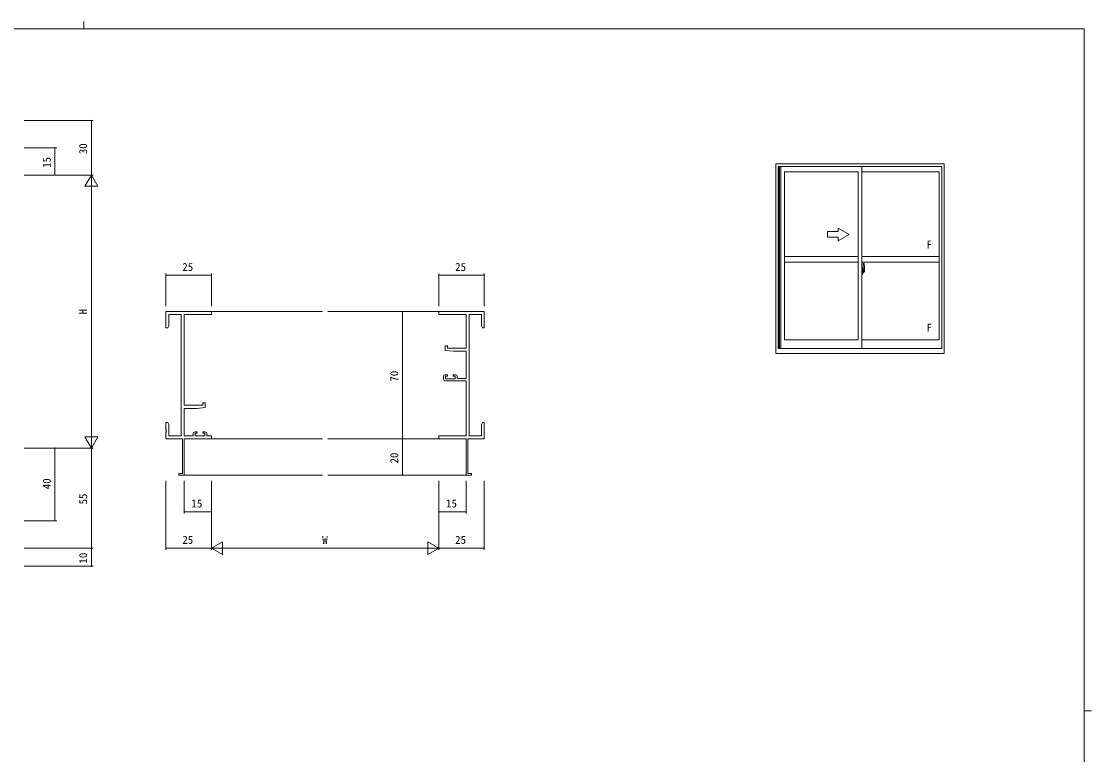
# Model space of a CAD drawing. Units: millimetres, scale not verified. Extents: x -567 to 567, y -403 to 403.
# Drawn here: x -47 to 541, y 0 to 403 of the extents above; entities that cross this region are included whole.
import ezdxf
from ezdxf.enums import TextEntityAlignment as Align

# ---------------------------------------------------------------- set-up
doc = ezdxf.new("R2010")
doc.units = ezdxf.units.MM
doc.header["$LTSCALE"] = 2
doc.linetypes.add('CHAIN2', pattern=[12, 9, -1, 1, -1])
for name, color, linetype, lineweight in [('0-1_USER1', 2, 'Continuous', 9), ('0-3_YKK_11', 7, 'Continuous', 9), ('0-4_YKK_12', 6, 'Continuous', 9), ('0-5_YKK_13', 4, 'Continuous', 9), ('0-6_YKK_D', 7, 'Continuous', 9)]:
    doc.layers.add(name, color=color, linetype=linetype, lineweight=lineweight)
doc.styles.add('ＭＳ ゴシック', font='')
doc.styles.get('ＭＳ ゴシック').set_extended_font_data('MS Gothic')

msp = doc.modelspace()

# ---------------------------------------------------------------- linework, layer by layer
at = {"layer": '0-1_USER1'}
for p, q in [((57.103, 243.52), (118.403, 243.52)), ((121.403, 243.52), (182.703, 243.52)), ((57.103, 173.52), (118.403, 173.52)), ((121.403, 173.52), (182.703, 173.52)), ((42.103, 153.52), (118.403, 153.52)), ((121.403, 153.52), (197.703, 153.52))]:
    msp.add_line(p, q, dxfattribs=at)
at = {"layer": '0-3_YKK_11'}
msp.add_line((184.903, 207.82), (184.903, 206.52), dxfattribs=at)
for points in [[(47.303, 176.42), (47.303, 175.15), (42.403, 175.15), (42.403, 190.32), (49.403, 190.32), (53.903, 190.714), (53.903, 193.32), (52.703, 193.32), (52.703, 192.02), (42.403, 192.02), (42.403, 241.89), (57.403, 241.89), (57.403, 243.52), (32.403, 243.52), (32.403, 234.52), (33.403, 234.52), (34.033, 235.611), (34.033, 241.89), (40.773, 241.89)], [(40.773, 241.89), (40.773, 175.15), (34.033, 175.15), (34.033, 181.429), (33.403, 182.52), (32.403, 182.52), (32.403, 178.978), (32.523, 178.795), (32.523, 178.245), (32.403, 178.062), (32.403, 177.978), (32.523, 177.795), (32.523, 177.245), (32.403, 177.062), (32.403, 173.52), (41.403, 173.52), (41.403, 154.42), (39.403, 154.42), (39.403, 153.52), (42.403, 153.52), (42.403, 173.52), (57.403, 173.52), (57.403, 175.15), (54.903, 175.15), (54.903, 176.42)], [(199.033, 175.15), (199.033, 241.89), (205.773, 241.89), (205.773, 235.611), (206.403, 234.52), (207.403, 234.52), (207.403, 243.52), (182.403, 243.52), (182.403, 241.89), (197.403, 241.89), (197.403, 223.42), (187.103, 223.42), (187.103, 224.72), (185.903, 224.72), (185.903, 222.114), (190.403, 221.72), (197.403, 221.72), (197.403, 206.72), (192.503, 206.72), (192.503, 207.82)], [(191.503, 208.82), (190.203, 208.82), (190.203, 208.02), (191.303, 208.02), (191.303, 206.52), (186.103, 206.52), (186.103, 208.02), (187.203, 208.02), (187.203, 208.82), (185.903, 208.82)], [(185.903, 205.52), (197.403, 205.52), (197.403, 175.15), (182.403, 175.15), (182.403, 173.52), (197.403, 173.52), (197.403, 153.52), (200.403, 153.52), (200.403, 154.42), (198.403, 154.42), (198.403, 173.52), (207.403, 173.52), (207.403, 177.062), (207.283, 177.245), (207.283, 177.795), (207.403, 177.978), (207.403, 178.062), (207.283, 178.245), (207.283, 178.795), (207.403, 178.978), (207.403, 182.52), (206.403, 182.52), (205.773, 181.429), (205.773, 175.15), (199.033, 175.15)], [(53.903, 177.42), (52.603, 177.42), (52.603, 176.62), (53.703, 176.62), (53.703, 175.15), (48.503, 175.15), (48.503, 176.62), (49.603, 176.62), (49.603, 177.42), (48.303, 177.42)]]:
    msp.add_lwpolyline(points, dxfattribs=at)
for centre, start, end in [((185.903, 207.82), 90.00001, 179.99999), ((185.903, 206.52), 180.00001, 269.99999), ((191.503, 207.82), 0.00001, 89.99999), ((48.303, 176.42), 90.00001, 179.99999), ((53.903, 176.42), 0.00001, 89.99999)]:
    msp.add_arc(centre, 1, start, end, dxfattribs=at)
at = {"layer": '0-4_YKK_12'}
for p, q in [((-45.637, 348.52), (-7.637, 348.52)), ((-8.637, 318.52), (-8.637, 348.52)), ((-45.637, 333.52), (-27.637, 333.52)), ((-28.637, 318.52), (-28.637, 333.52)), ((-45.637, 318.52), (-7.637, 318.52)), ((-45.637, 318.52), (-7.637, 318.52)), ((-45.637, 318.52), (-27.637, 318.52)), ((-8.637, 318.52), (-12.137, 312.458)), ((-8.637, 318.52), (-5.137, 312.458)), ((-8.637, 318.52), (-8.637, 306.395)), ((-12.137, 312.458), (-5.137, 312.458)), ((-8.637, 311.52), (-8.637, 175.52)), ((32.403, 246.52), (32.403, 264.52)), ((32.403, 263.52), (57.403, 263.52)), ((57.403, 246.52), (57.403, 264.52)), ((182.403, 246.52), (182.403, 264.52)), ((182.403, 263.52), (207.403, 263.52)), ((207.403, 246.52), (207.403, 264.52)), ((179.403, 243.52), (161.403, 243.52)), ((162.403, 243.52), (162.403, 173.52)), ((-8.637, 168.52), (-8.637, 180.644)), ((-8.637, 168.52), (-12.137, 174.582)), ((-5.137, 174.582), (-12.137, 174.582)), ((-8.637, 168.52), (-5.137, 174.582)), ((179.403, 173.52), (161.403, 173.52)), ((179.403, 173.52), (161.403, 173.52)), ((162.403, 173.52), (162.403, 153.52)), ((-45.637, 168.52), (-7.637, 168.52)), ((-45.637, 168.52), (-27.637, 168.52)), ((-45.637, 168.52), (-7.637, 168.52)), ((-28.637, 168.52), (-28.637, 128.52)), ((-8.637, 168.52), (-8.637, 113.52)), ((179.403, 153.52), (161.403, 153.52)), ((32.403, 150.52), (32.403, 112.52)), ((42.403, 150.52), (42.403, 132.52)), ((57.403, 150.52), (57.403, 112.52)), ((57.403, 150.52), (57.403, 112.52)), ((57.403, 150.52), (57.403, 132.52)), ((182.403, 150.52), (182.403, 112.52)), ((182.403, 150.52), (182.403, 112.52)), ((182.403, 150.52), (182.403, 132.52)), ((197.403, 150.52), (197.403, 132.52)), ((207.403, 150.52), (207.403, 112.52)), ((57.403, 133.52), (42.403, 133.52)), ((182.403, 133.52), (197.403, 133.52)), ((-45.637, 128.52), (-27.637, 128.52)), ((-45.637, 113.52), (-7.637, 113.52)), ((-45.637, 113.52), (-7.637, 113.52)), ((-8.637, 113.52), (-8.637, 103.52)), ((32.403, 113.52), (57.403, 113.52)), ((57.403, 113.52), (63.465, 117.02)), ((57.403, 113.52), (63.465, 110.02)), ((57.403, 113.52), (69.527, 113.52)), ((63.465, 110.02), (63.465, 117.02)), ((64.403, 113.52), (175.403, 113.52)), ((182.403, 113.52), (170.279, 113.52)), ((182.403, 113.52), (176.341, 117.02)), ((176.341, 117.02), (176.341, 110.02)), ((182.403, 113.52), (176.341, 110.02)), ((182.403, 113.52), (207.403, 113.52)), ((-45.637, 103.52), (-7.637, 103.52))]:
    msp.add_line(p, q, dxfattribs=at)
for centre, start, end in [((-8.637, 348.52), 90, 270), ((-8.637, 348.52), 270, 90), ((-28.637, 333.52), 90, 270), ((-28.637, 333.52), 270, 90), ((-28.637, 318.52), 90, 270), ((-28.637, 318.52), 270, 90), ((32.403, 263.52), 0, 180), ((32.403, 263.52), 180, 0), ((57.403, 263.52), 0, 180), ((57.403, 263.52), 180, 0), ((182.403, 263.52), 0, 180), ((182.403, 263.52), 180, 0), ((207.403, 263.52), 0, 180), ((207.403, 263.52), 180, 0), ((162.403, 243.52), 90, 270), ((162.403, 243.52), 270, 90), ((162.403, 173.52), 90, 270), ((162.403, 173.52), 90, 270), ((162.403, 173.52), 270, 90), ((162.403, 173.52), 270, 90), ((-28.637, 168.52), 90, 270), ((-28.637, 168.52), 270, 90), ((162.403, 153.52), 90, 270), ((162.403, 153.52), 270, 90), ((42.403, 133.52), 0, 180), ((42.403, 133.52), 180, 0), ((57.403, 133.52), 0, 180), ((57.403, 133.52), 180, 0), ((182.403, 133.52), 0, 180), ((182.403, 133.52), 180, 0), ((197.403, 133.52), 0, 180), ((197.403, 133.52), 180, 0), ((-28.637, 128.52), 90, 270), ((-28.637, 128.52), 270, 90), ((-8.637, 113.52), 90, 270), ((-8.637, 113.52), 90, 270), ((-8.637, 113.52), 270, 90), ((-8.637, 113.52), 270, 90), ((32.403, 113.52), 0, 180), ((32.403, 113.52), 180, 0), ((207.403, 113.52), 0, 180), ((207.403, 113.52), 180, 0), ((-8.637, 103.52), 90, 270), ((-8.637, 103.52), 270, 90)]:
    msp.add_arc(centre, 0.106, start, end, dxfattribs=at)
at = {"layer": '0-5_YKK_13'}
for p, q in [((369.008, 223.192), (369.008, 323.192)), ((369.358, 223.192), (369.358, 323.192)), ((369.658, 223.192), (369.658, 323.192)), ((370.408, 223.192), (370.408, 323.192)), ((372.408, 320.342), (413.008, 320.342)), ((372.408, 227.992), (372.408, 320.342)), ((413.008, 227.992), (413.008, 320.342)), ((415.008, 223.192), (415.008, 323.192)), ((408.007, 285.935), (402.007, 289.399)), ((402.007, 287.435), (402.007, 289.399)), ((408.007, 285.935), (402.007, 282.471)), ((402.007, 282.471), (402.007, 284.435)), ((413.008, 273.692), (372.408, 273.692)), ((413.008, 270.692), (372.408, 270.692)), ((415.008, 273.692), (457.458, 273.692)), ((415.008, 270.692), (457.458, 270.692)), ((415.433, 267.602), (415.008, 267.617)), ((415.008, 267.617), (415.008, 264.117)), ((415.008, 266.005), (415.023, 266.005)), ((415.008, 265.68), (415.023, 265.68)), ((415.023, 266.227), (415.023, 265.158)), ((415.023, 266.227), (415.023, 266.221)), ((415.038, 266.241), (415.498, 266.225)), ((415.498, 265.159), (415.038, 265.143)), ((415.058, 265.267), (415.058, 265.21)), ((415.083, 265.292), (415.433, 265.292)), ((415.433, 265.185), (415.083, 265.185)), ((415.143, 266.357), (415.143, 266.287)), ((415.168, 266.382), (415.328, 266.382)), ((415.328, 266.262), (415.168, 266.262)), ((415.353, 266.357), (415.353, 266.287)), ((415.433, 267.602), (415.433, 266.617)), ((415.433, 267.572), (415.433, 266.617)), ((415.458, 267.572), (415.433, 267.572)), ((415.433, 266.617), (415.559, 266.613)), ((415.433, 266.617), (415.558, 266.617)), ((415.433, 265.117), (415.559, 265.122)), ((415.433, 264.162), (415.433, 265.117)), ((415.433, 265.117), (415.558, 265.117)), ((415.458, 267.597), (415.458, 266.642)), ((415.458, 267.597), (415.533, 267.597)), ((415.458, 266.642), (415.583, 266.642)), ((415.458, 265.267), (415.458, 265.21)), ((415.458, 264.137), (415.458, 265.092)), ((415.458, 265.092), (415.583, 265.092)), ((415.523, 266.201), (415.523, 265.184)), ((415.535, 266.202), (415.535, 265.533)), ((415.558, 266.617), (415.558, 266.642)), ((415.558, 265.117), (415.558, 265.092)), ((415.583, 267.547), (415.583, 266.642)), ((415.583, 266.275), (415.583, 266.588)), ((415.684, 266.441), (415.583, 266.442)), ((415.583, 265.147), (415.583, 265.46)), ((415.583, 265.292), (415.684, 265.294)), ((415.583, 264.187), (415.583, 265.092)), ((415.613, 265.84), (415.783, 265.84)), ((415.708, 269.841), (415.708, 266.582)), ((415.708, 266.622), (415.708, 266.063)), ((415.708, 266.582), (415.723, 266.582)), ((415.708, 266.063), (415.708, 266.416)), ((415.708, 266.125), (415.708, 266.359)), ((415.708, 266.166), (415.783, 266.166)), ((415.708, 265.319), (415.708, 265.84)), ((415.708, 265.84), (415.708, 265.041)), ((415.723, 266.582), (415.723, 266.285)), ((415.723, 266.285), (415.898, 266.285)), ((416.168, 269.851), (415.734, 269.866)), ((415.783, 266.457), (415.783, 266.507)), ((415.783, 266.285), (415.783, 266.063)), ((415.783, 265.839), (415.783, 265.84)), ((415.783, 265.839), (415.783, 265.041)), ((415.883, 265.839), (415.783, 265.839)), ((415.783, 265.765), (415.783, 265.839)), ((415.883, 265.765), (415.783, 265.765)), ((415.783, 265.719), (415.783, 265.765)), ((415.883, 265.719), (415.783, 265.719)), ((415.783, 265.526), (415.783, 265.719)), ((415.783, 265.696), (415.783, 265.426)), ((415.883, 265.526), (415.783, 265.526)), ((415.783, 265.472), (415.783, 265.526)), ((415.883, 265.472), (415.783, 265.472)), ((415.783, 265.467), (415.783, 265.472)), ((415.783, 265.467), (415.783, 265.336)), ((415.783, 265.426), (415.795, 265.426)), ((415.783, 265.336), (415.783, 265.324)), ((415.783, 265.324), (415.783, 265.273)), ((415.821, 266.734), (416.208, 266.734)), ((416.183, 266.662), (415.821, 266.662)), ((415.983, 265.004), (415.821, 265.004)), ((415.821, 264.929), (416.008, 264.929)), ((416.118, 265.232), (415.83, 265.232)), ((415.883, 265.84), (415.883, 266.038)), ((415.883, 265.954), (415.898, 265.954)), ((415.883, 265.839), (415.883, 265.84)), ((415.883, 265.765), (415.883, 265.839)), ((415.883, 265.719), (415.883, 265.765)), ((415.883, 265.526), (415.883, 265.719)), ((415.883, 265.472), (415.883, 265.526)), ((415.883, 265.467), (415.883, 265.472)), ((416.118, 265.378), (415.883, 265.378)), ((415.898, 266.285), (415.898, 265.467)), ((415.898, 265.502), (415.938, 265.502)), ((415.938, 265.502), (415.938, 265.467)), ((415.938, 265.495), (416.153, 265.495)), ((416.008, 264.979), (416.008, 264.929)), ((416.118, 265.426), (416.153, 265.426)), ((416.118, 265.247), (416.118, 265.378)), ((416.118, 265.232), (416.118, 265.247)), ((416.153, 265.495), (416.153, 265.323)), ((416.36, 265.33), (416.153, 265.323)), ((416.183, 265.682), (416.183, 266.662)), ((416.207, 265.625), (416.208, 265.672)), ((416.207, 265.635), (416.208, 265.672)), ((416.208, 265.675), (416.208, 266.734)), ((416.208, 265.672), (416.208, 265.675)), ((416.408, 267.597), (416.408, 265.38)), ((415.458, 264.162), (415.433, 264.162)), ((415.458, 264.137), (415.533, 264.137)), ((413.008, 227.992), (372.408, 227.992)), ((457.458, 227.992), (415.008, 227.992)), ((459.008, 223.192), (369.008, 223.192))]:
    msp.add_line(p, q, dxfattribs=at)
at = {"layer": '0-5_YKK_13', "linetype": 'CHAIN2'}
msp.add_line((416.58, 265.692), (414.843, 265.692), dxfattribs=at)
at = {"layer": '0-5_YKK_13'}
msp.add_lwpolyline([(460.258, 220.442), (367.758, 220.442), (367.758, 324.692), (460.258, 324.692)], close=True, dxfattribs=at)
for points in [[(369.008, 323.192), (459.008, 323.192), (459.008, 223.192)], [(415.008, 320.342), (457.458, 320.342), (457.458, 227.992)], [(402.007, 287.435), (396.007, 287.435), (396.007, 284.435), (402.007, 284.435)], [(415.433, 265.117), (415.433, 264.132), (415.008, 264.117)], [(415.535, 266.202), (415.535, 266.202), (415.544, 266.203), (415.554, 266.209), (415.566, 266.221), (415.579, 266.247), (415.583, 266.275)], [(415.583, 265.46), (415.583, 265.468), (415.575, 265.497), (415.569, 265.51), (415.559, 265.521), (415.551, 265.528), (415.54, 265.532), (415.535, 265.533)], [(415.783, 266.063), (415.613, 266.063), (415.613, 265.865)], [(415.783, 265.865), (415.613, 265.865), (415.613, 265.84)], [(415.783, 266.624), (415.783, 266.285), (415.783, 266.063)], [(416.118, 265.378), (416.118, 265.467), (415.883, 265.467), (415.783, 265.467)], [(415.786, 265.257), (415.79, 265.25), (415.794, 265.245), (415.805, 265.237), (415.82, 265.232), (415.837, 265.232), (415.848, 265.234), (415.859, 265.237), (415.883, 265.247), (415.883, 265.247)], [(416.008, 264.929), (416.03, 264.96), (416.041, 264.976)]]:
    msp.add_lwpolyline(points, dxfattribs=at)
for centre, radius, start, end in [((415.083, 265.267), 0.025, 90, 180), ((415.083, 265.21), 0.025, 180, 270), ((415.168, 266.357), 0.025, 90, 180), ((415.168, 266.287), 0.025, 180, 270), ((415.328, 266.357), 0.025, 0, 90), ((415.328, 266.287), 0.025, 270, 0), ((415.433, 265.267), 0.025, 0, 90), ((415.433, 265.21), 0.025, 270, 0), ((415.498, 266.2), 0.0254, 22.09755, 91.00794), ((415.498, 265.185), 0.0256, 269.33274, 337.56177), ((415.533, 267.547), 0.05, 0, 90), ((415.558, 266.588), 0.025, 0, 88.00001), ((415.558, 265.147), 0.025, 271.99999, 0), ((415.683, 266.416), 0.025, 0, 89), ((415.683, 265.319), 0.025, 270.99998, 0), ((415.733, 269.841), 0.025, 88, 180), ((415.821, 266.622), 0.113, 90, 180), ((415.821, 265.041), 0.113, 180, 270), ((415.878, 265.473), 0.095, 183.2594, 273.08769), ((415.821, 266.624), 0.0375, 90, 180), ((415.821, 265.041), 0.0375, 180, 270), ((415.298, 265.556), 0.88, 321.17381, 347.94703), ((415.983, 264.979), 0.025, 0, 90), ((415.259, 265.536), 0.933, 323.36708, 346.8425), ((414.9, 265.614), 1.307, 330.76878, 347.14856), ((415.298, 265.556), 0.88, 347.94703, 350.0179), ((414.712, 265.642), 1.472, 350.66911, 1.57925), ((416.166, 269.801), 0.05, 9.79346, 88), ((415.259, 265.536), 0.933, 346.8425, 351.37086), ((414.9, 265.614), 1.307, 347.14856, 0.4638), ((414.732, 265.673), 1.476, 349.18682, 0.08106), ((416.183, 266.687), 0.025, 270, 0), ((403.158, 267.556), 13.25, 0.17857, 9.79346), ((416.358, 265.38), 0.05, 272, 0), ((415.533, 264.187), 0.05, 270, 0)]:
    msp.add_arc(centre, radius, start, end, dxfattribs=at)
for centre, major_axis, ratio, start_param, end_param in [((415.038, 266.226), (-0.0106, 0.011), 0.965668, 5.4628912, 7.0685728), ((415.038, 265.158), (0.0106, 0.011), 0.965668, 2.3562051, 3.9618868), ((415.498, 266.201), (0.0236, 0.0086), 0.995692, 5.9350659, 6.2860503), ((415.498, 265.184), (-0.0236, 0.0086), 0.995692, 3.1387277, 3.4897121), ((415.783, 266.038), (-0.1, 0), 0.251336, 3.1415927, 4.712389), ((415.783, 265.84), (-0.1, 0), 0.251336, 3.1415927, 4.712389), ((415.883, 265.273), (0.1, 0), 0.637322, 3.1415927, 3.3942729)]:
    msp.add_ellipse(centre, major_axis=major_axis, ratio=ratio, start_param=start_param, end_param=end_param, dxfattribs=at)
at = {"layer": '0-6_YKK_D'}
for p, q in [((-12.706, 403), (-12.706, 399)), ((537.274, 399), (-562.726, 399)), ((537.274, 399), (537.274, -351)), ((537.274, 24), (541.274, 24))]:
    msp.add_line(p, q, dxfattribs=at)

# ---------------------------------------------------------------- texts
at = {"layer": '0-4_YKK_12', "style": 'ＭＳ ゴシック'}
for s, p in [('30', (-9.637, 330)), ('15', (-29.637, 322.5)), ('H', (-9.637, 241.92)), ('70', (161.403, 205)), ('20', (161.403, 160)), ('40', (-29.637, 145.85)), ('55', (-9.637, 137.5)), ('10', (-9.637, 105))]:
    msp.add_text(s, height=4.399, rotation=90, dxfattribs=at).set_placement(p, align=Align.BOTTOM_LEFT)
for s, p in [('25', (41.383, 264.52)), ('25', (191.383, 264.52)), ('15', (46.383, 134.52)), ('15', (186.383, 134.52)), ('25', (41.383, 114.52)), ('W', (118.303, 114.52)), ('25', (191.383, 114.52))]:
    msp.add_text(s, height=4.399, dxfattribs=at).set_placement(p, align=Align.BOTTOM_LEFT)
at = {"layer": '0-5_YKK_13', "style": 'ＭＳ ゴシック'}
for p in [(450.562, 276.833), (450.562, 231.133)]:
    msp.add_text('F', height=4.399, dxfattribs=at).set_placement(p, align=Align.BOTTOM_LEFT)

doc.saveas('drawing.dxf')
